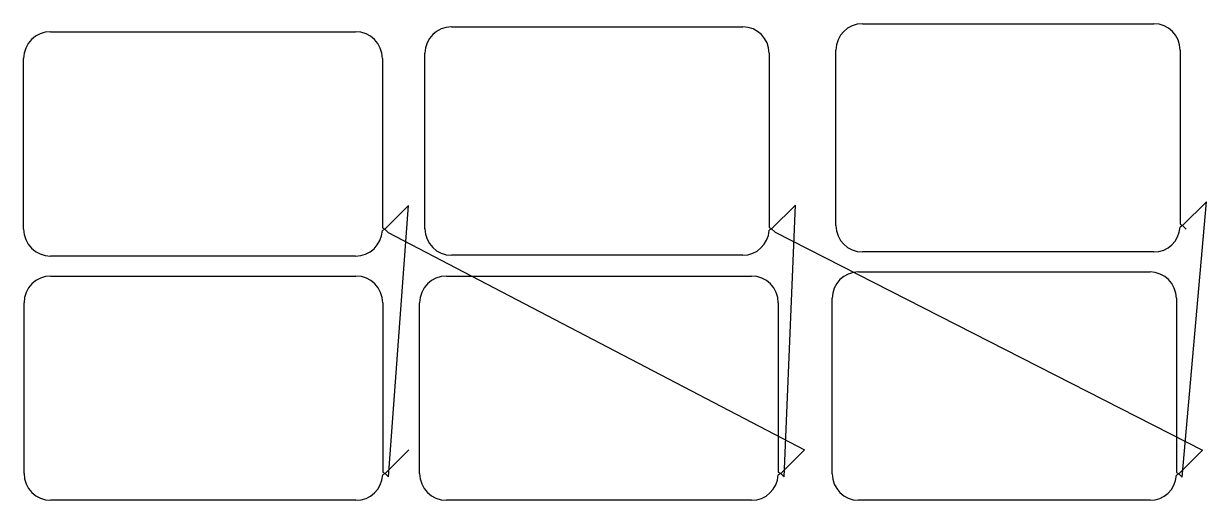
# Model space of a CAD drawing. Header units: metres. Extents: x 7 to 1241, y 843 to 1340.
import ezdxf

# ---------------------------------------------------------------- set-up
doc = ezdxf.new("R2010")
doc.units = ezdxf.units.M

msp = doc.modelspace()

# ---------------------------------------------------------------- linework, layer by layer
at = {"layer": 'TOOL_0'}
for p, q in [((453.161, 1336.68), (757.161, 1336.68)), ((881.859, 1340.031), (1185.859, 1340.031)), ((35.045, 1331.624), (353.245, 1331.624)), ((425.661, 1126.18), (425.661, 1309.18)), ((784.661, 1309.18), (784.661, 1127.68)), ((854.359, 1129.531), (854.359, 1312.531)), ((1213.359, 1312.531), (1213.359, 1131.031)), ((7.045, 1125.824), (7.045, 1303.624)), ((381.245, 1303.624), (381.245, 1127.324)), ((408.574, 1150.537), (383.825, 1125.789)), ((387.754, 867.61), (408.574, 1150.537)), ((811.989, 1150.893), (787.24, 1126.144)), ((800.341, 867.61), (811.989, 1150.893)), ((1215.544, 867.178), (1240.687, 1154.244)), ((1240.687, 1154.244), (1215.938, 1129.495)), ((383.825, 1125.789), (381.205, 1124.324)), ((381.245, 1127.324), (383.825, 1125.789)), ((383.825, 1125.789), (387.361, 1122.253)), ((787.24, 1126.144), (784.62, 1124.68)), ((784.661, 1127.68), (787.24, 1126.145)), ((787.24, 1126.145), (790.776, 1122.609)), ((1215.938, 1129.495), (1213.318, 1128.031)), ((1213.359, 1131.031), (1215.938, 1129.496)), ((1215.938, 1129.496), (1219.474, 1125.96)), ((387.361, 1122.253), (821.554, 895.895)), ((790.776, 1122.609), (1236.757, 895.462)), ((757.161, 1098.68), (453.161, 1098.68)), ((1185.859, 1102.031), (881.859, 1102.031)), ((353.245, 1097.824), (35.045, 1097.824)), ((35.438, 1076.981), (353.638, 1076.981)), ((448.025, 1076.981), (766.225, 1076.981)), ((877.929, 1081.249), (1181.929, 1081.249)), ((7.438, 871.181), (7.438, 1048.981)), ((381.638, 1048.981), (381.638, 872.681)), ((420.025, 871.181), (420.025, 1048.981)), ((794.225, 1048.981), (794.225, 872.681)), ((850.429, 870.749), (850.429, 1053.749)), ((1209.429, 1053.749), (1209.429, 872.249)), ((408.967, 895.895), (384.218, 871.146)), ((821.554, 895.895), (796.805, 871.146)), ((1236.757, 895.462), (1212.008, 870.713)), ((384.218, 871.146), (381.598, 869.681)), ((381.638, 872.681), (384.218, 871.146)), ((384.218, 871.146), (387.754, 867.61)), ((796.805, 871.146), (794.185, 869.681)), ((794.225, 872.681), (796.805, 871.146)), ((796.805, 871.146), (800.341, 867.61)), ((1212.008, 870.713), (1209.388, 869.249)), ((1209.429, 872.249), (1212.008, 870.714)), ((1212.008, 870.714), (1215.544, 867.178)), ((353.638, 843.181), (35.438, 843.181)), ((766.225, 843.181), (448.025, 843.181)), ((1181.929, 843.249), (877.929, 843.249))]:
    msp.add_line(p, q, dxfattribs=at)
for centre, radius, start, end in [((453.161, 1309.18), 27.5, 90, 180), ((757.161, 1309.18), 27.5, 0, 90), ((881.859, 1312.531), 27.5, 90, 180), ((1185.859, 1312.531), 27.5, 0, 90), ((35.045, 1303.624), 28, 90, 180), ((353.245, 1303.624), 28, 0, 90), ((35.045, 1125.824), 28, 180, 270), ((353.245, 1125.824), 28, 270, 356.929136), ((453.161, 1126.18), 27.5, 180, 270), ((757.161, 1126.18), 27.5, 270, 356.873217), ((881.859, 1129.531), 27.5, 180, 270), ((1185.859, 1129.531), 27.5, 270, 356.873217), ((35.438, 1048.981), 28, 90, 180), ((353.638, 1048.981), 28, 0, 90), ((448.025, 1048.981), 28, 90, 180), ((766.225, 1048.981), 28, 0, 90), ((877.929, 1053.749), 27.5, 90, 180), ((1181.929, 1053.749), 27.5, 0, 90), ((35.438, 871.181), 28, 180, 270), ((353.638, 871.181), 28, 270, 356.929136), ((448.025, 871.181), 28, 180, 270), ((766.225, 871.181), 28, 270, 356.929136), ((877.929, 870.749), 27.5, 180, 270), ((1181.929, 870.749), 27.5, 270, 356.873217)]:
    msp.add_arc(centre, radius, start, end, dxfattribs=at)

doc.saveas('drawing.dxf')
